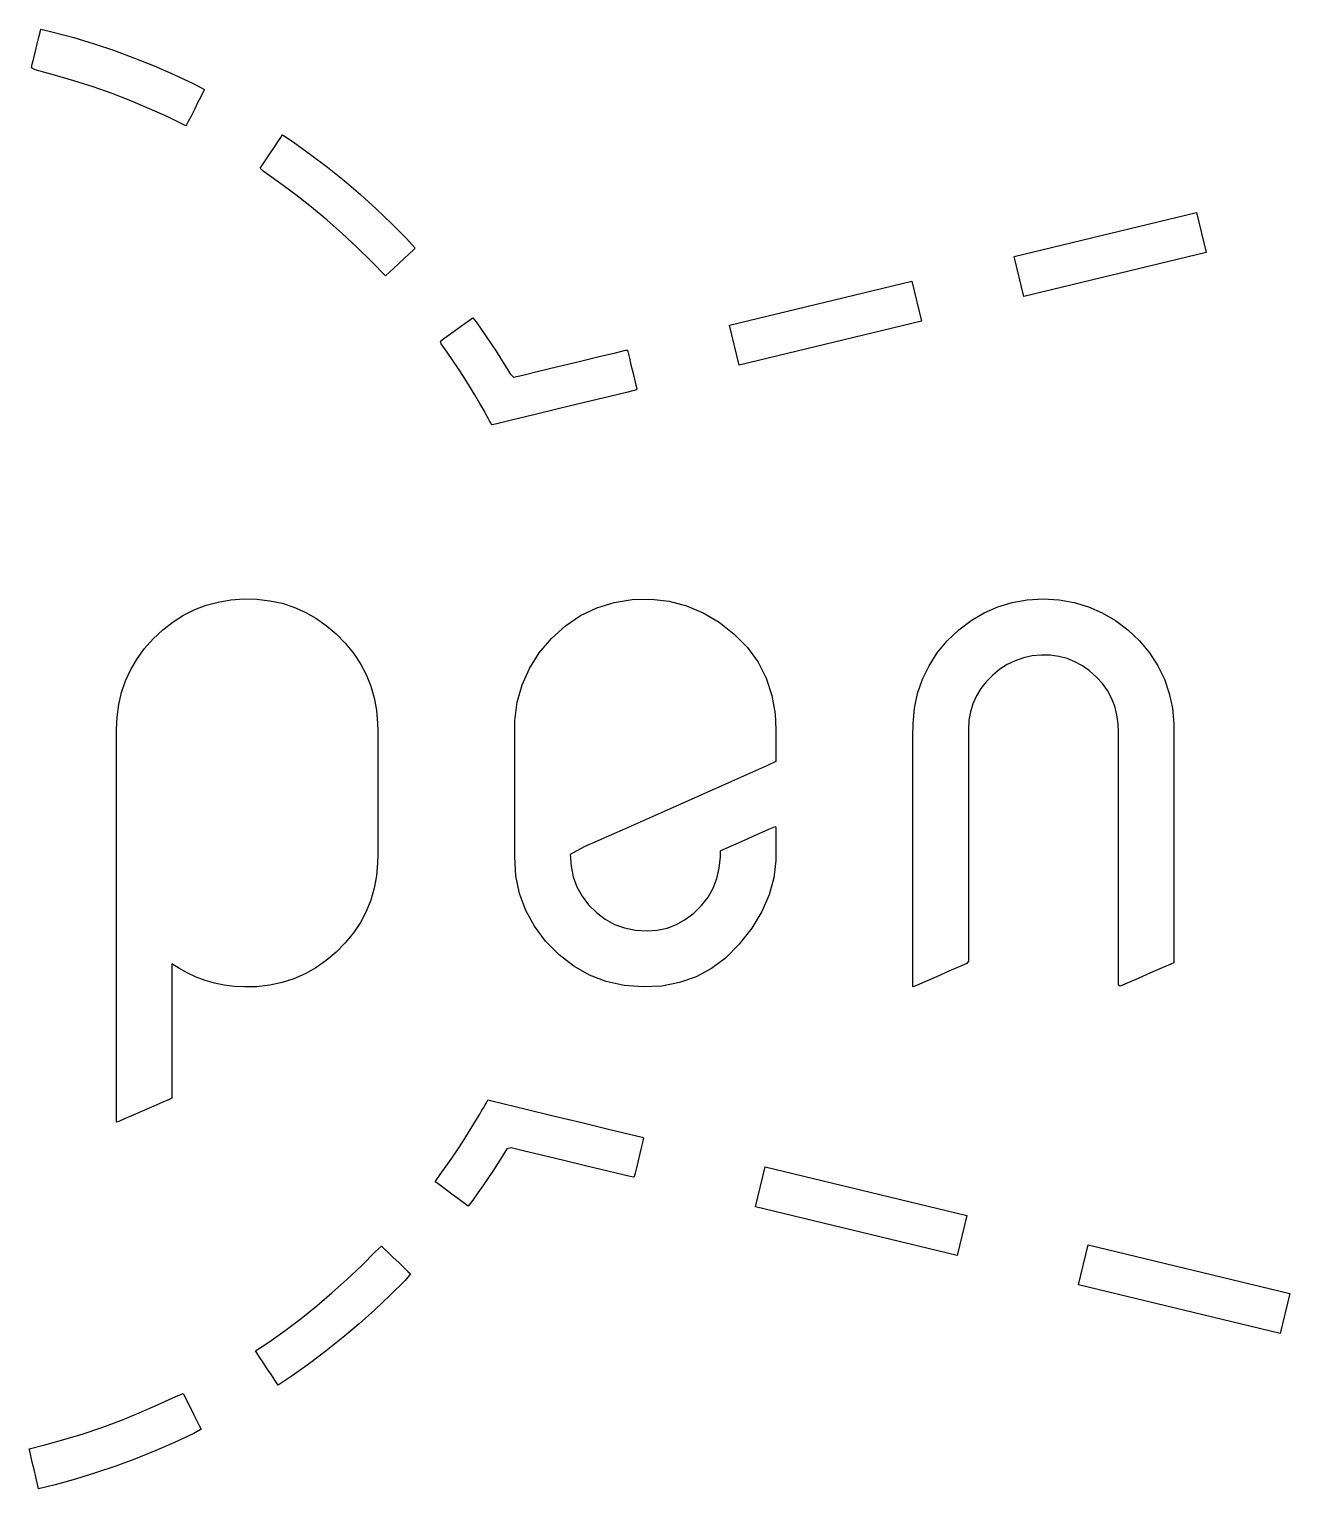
# Model space of a CAD drawing. Header units: metres. Extents: x 2022 to 2368, y 1788 to 2069.
# Drawn here: x 2297.93 to 2310.89, y 1837.1 to 1852.1 of the extents above; entities that cross this region are included whole.
import ezdxf

# ---------------------------------------------------------------- set-up
doc = ezdxf.new("R2010")
doc.units = ezdxf.units.M

msp = doc.modelspace()

# ---------------------------------------------------------------- linework, layer by layer
at = {"layer": 'COMPONENT0'}
for p, q in [((2298.012, 1851.953, 0.001), (2298.028, 1852.021, 0.001)), ((2298.028, 1852.021, 0.001), (2298.041, 1852.074, 0.001)), ((2298.041, 1852.074, 0.001), (2298.048, 1852.103, 0.001)), ((2298.048, 1852.103, 0.001), (2298.176, 1852.074, 0.001)), ((2298.176, 1852.074, 0.001), (2298.388, 1852.017, 0.001)), ((2298.388, 1852.017, 0.001), (2298.598, 1851.953, 0.001)), ((2297.977, 1851.806, 0.001), (2297.994, 1851.878, 0.001)), ((2297.994, 1851.878, 0.001), (2298.012, 1851.953, 0.001)), ((2298.598, 1851.953, 0.001), (2298.806, 1851.883, 0.001)), ((2298.806, 1851.883, 0.001), (2299.012, 1851.807, 0.001)), ((2297.953, 1851.706, 0.001), (2297.962, 1851.745, 0.001)), ((2297.962, 1851.745, 0.001), (2297.977, 1851.806, 0.001)), ((2299.012, 1851.807, 0.001), (2299.216, 1851.726, 0.001)), ((2299.216, 1851.726, 0.001), (2299.417, 1851.639, 0.001)), ((2297.99, 1851.685, 0.001), (2297.953, 1851.706, 0.001)), ((2298.191, 1851.632, 0.001), (2297.99, 1851.685, 0.001)), ((2298.39, 1851.574, 0.001), (2298.191, 1851.632, 0.001)), ((2298.587, 1851.511, 0.001), (2298.39, 1851.574, 0.001)), ((2299.417, 1851.639, 0.001), (2299.616, 1851.546, 0.001)), ((2298.783, 1851.441, 0.001), (2298.587, 1851.511, 0.001)), ((2298.976, 1851.367, 0.001), (2298.783, 1851.441, 0.001)), ((2299.616, 1851.546, 0.001), (2299.732, 1851.484, 0.001)), ((2299.694, 1851.409, 0.001), (2299.662, 1851.346, 0.001)), ((2299.719, 1851.458, 0.001), (2299.694, 1851.409, 0.001)), ((2299.732, 1851.484, 0.001), (2299.719, 1851.458, 0.001)), ((2299.167, 1851.286, 0.001), (2298.976, 1851.367, 0.001)), ((2299.356, 1851.201, 0.001), (2299.167, 1851.286, 0.001)), ((2299.628, 1851.278, 0.001), (2299.594, 1851.211, 0.001)), ((2299.662, 1851.346, 0.001), (2299.628, 1851.278, 0.001)), ((2299.542, 1851.109, 0.001), (2299.356, 1851.201, 0.001)), ((2299.547, 1851.12, 0.001), (2299.542, 1851.109, 0.001)), ((2299.566, 1851.156, 0.001), (2299.547, 1851.12, 0.001)), ((2299.594, 1851.211, 0.001), (2299.566, 1851.156, 0.001)), ((2300.486, 1850.946, 0.001), (2300.516, 1850.991, 0.001)), ((2300.516, 1850.991, 0.001), (2300.533, 1851.016, 0.001)), ((2300.533, 1851.016, 0.001), (2300.643, 1850.945, 0.001)), ((2300.363, 1850.762, 0.001), (2300.404, 1850.823, 0.001)), ((2300.404, 1850.823, 0.001), (2300.447, 1850.887, 0.001)), ((2300.447, 1850.887, 0.001), (2300.486, 1850.946, 0.001)), ((2300.643, 1850.945, 0.001), (2300.822, 1850.817, 0.001)), ((2300.822, 1850.817, 0.001), (2300.997, 1850.685, 0.001)), ((2300.306, 1850.676, 0.001), (2300.328, 1850.71, 0.001)), ((2300.334, 1850.644, 0.001), (2300.306, 1850.676, 0.001)), ((2300.328, 1850.71, 0.001), (2300.363, 1850.762, 0.001)), ((2300.997, 1850.685, 0.001), (2301.168, 1850.547, 0.001)), ((2300.504, 1850.525, 0.001), (2300.334, 1850.644, 0.001)), ((2300.67, 1850.402, 0.001), (2300.504, 1850.525, 0.001)), ((2301.168, 1850.547, 0.001), (2301.335, 1850.405, 0.001)), ((2300.834, 1850.273, 0.001), (2300.67, 1850.402, 0.001)), ((2301.335, 1850.405, 0.001), (2301.498, 1850.258, 0.001)), ((2300.993, 1850.141, 0.001), (2300.834, 1850.273, 0.001)), ((2301.498, 1850.258, 0.001), (2301.656, 1850.107, 0.001)), ((2308.059, 1849.767, 0.001), (2309.934, 1850.219, 0.001)), ((2309.934, 1850.219, 0.001), (2310.033, 1849.808, 0.001)), ((2301.149, 1850.004, 0.001), (2300.993, 1850.141, 0.001)), ((2301.656, 1850.107, 0.001), (2301.811, 1849.951, 0.001)), ((2301.3, 1849.862, 0.001), (2301.149, 1850.004, 0.001)), ((2301.811, 1849.951, 0.001), (2301.899, 1849.853, 0.001)), ((2301.448, 1849.717, 0.001), (2301.3, 1849.862, 0.001)), ((2301.837, 1849.796, 0.001), (2301.786, 1849.748, 0.001)), ((2301.877, 1849.833, 0.001), (2301.837, 1849.796, 0.001)), ((2301.899, 1849.853, 0.001), (2301.877, 1849.833, 0.001)), ((2308.158, 1849.356, 0.001), (2308.059, 1849.767, 0.001)), ((2310.033, 1849.808, 0.001), (2308.158, 1849.356, 0.001)), ((2301.592, 1849.567, 0.001), (2301.448, 1849.717, 0.001)), ((2301.675, 1849.645, 0.001), (2301.63, 1849.602, 0.001)), ((2301.73, 1849.695, 0.001), (2301.675, 1849.645, 0.001)), ((2301.786, 1849.748, 0.001), (2301.73, 1849.695, 0.001)), ((2301.6, 1849.574, 0.001), (2301.592, 1849.567, 0.001)), ((2301.63, 1849.602, 0.001), (2301.6, 1849.574, 0.001)), ((2305.132, 1849.061, 0.001), (2307.007, 1849.513, 0.001)), ((2307.007, 1849.513, 0.001), (2307.106, 1849.102, 0.001)), ((2302.301, 1849.001, 0.001), (2302.364, 1849.046, 0.001)), ((2302.364, 1849.046, 0.001), (2302.422, 1849.088, 0.001)), ((2302.422, 1849.088, 0.001), (2302.466, 1849.121, 0.001)), ((2302.466, 1849.121, 0.001), (2302.49, 1849.138, 0.001)), ((2302.49, 1849.138, 0.001), (2302.525, 1849.094, 0.001)), ((2302.525, 1849.094, 0.001), (2302.578, 1849.02, 0.001)), ((2302.578, 1849.02, 0.001), (2302.63, 1848.945, 0.001)), ((2305.231, 1848.65, 0.001), (2305.132, 1849.061, 0.001)), ((2307.106, 1849.102, 0.001), (2305.231, 1848.65, 0.001)), ((2302.158, 1848.896, 0.001), (2302.191, 1848.92, 0.001)), ((2302.165, 1848.869, 0.001), (2302.158, 1848.896, 0.001)), ((2302.226, 1848.784, 0.001), (2302.165, 1848.869, 0.001)), ((2302.191, 1848.92, 0.001), (2302.241, 1848.957, 0.001)), ((2302.241, 1848.957, 0.001), (2302.301, 1849.001, 0.001)), ((2302.63, 1848.945, 0.001), (2302.681, 1848.869, 0.001)), ((2302.681, 1848.869, 0.001), (2302.731, 1848.793, 0.001)), ((2302.286, 1848.698, 0.001), (2302.226, 1848.784, 0.001)), ((2302.731, 1848.793, 0.001), (2302.78, 1848.716, 0.001)), ((2302.78, 1848.716, 0.001), (2302.828, 1848.639, 0.001)), ((2303.584, 1848.688, 0.001), (2303.79, 1848.738, 0.001)), ((2303.79, 1848.738, 0.001), (2303.957, 1848.778, 0.001)), ((2303.957, 1848.778, 0.001), (2304.06, 1848.803, 0.001)), ((2304.06, 1848.803, 0.001), (2304.081, 1848.805, 0.001)), ((2304.081, 1848.805, 0.001), (2304.088, 1848.776, 0.001)), ((2304.088, 1848.776, 0.001), (2304.101, 1848.723, 0.001)), ((2304.101, 1848.723, 0.001), (2304.117, 1848.654, 0.001)), ((2302.344, 1848.611, 0.001), (2302.286, 1848.698, 0.001)), ((2302.401, 1848.523, 0.001), (2302.344, 1848.611, 0.001)), ((2302.828, 1848.639, 0.001), (2302.875, 1848.562, 0.001)), ((2302.875, 1848.562, 0.001), (2302.911, 1848.526, 0.001)), ((2303.004, 1848.548, 0.001), (2303.165, 1848.587, 0.001)), ((2303.165, 1848.587, 0.001), (2303.367, 1848.636, 0.001)), ((2303.367, 1848.636, 0.001), (2303.584, 1848.688, 0.001)), ((2304.117, 1848.654, 0.001), (2304.136, 1848.578, 0.001)), ((2304.136, 1848.578, 0.001), (2304.153, 1848.506, 0.001)), ((2302.457, 1848.434, 0.001), (2302.401, 1848.523, 0.001)), ((2302.512, 1848.345, 0.001), (2302.457, 1848.434, 0.001)), ((2302.911, 1848.526, 0.001), (2303.004, 1848.548, 0.001)), ((2304.153, 1848.506, 0.001), (2304.168, 1848.445, 0.001)), ((2304.168, 1848.445, 0.001), (2304.177, 1848.406, 0.001)), ((2302.565, 1848.255, 0.001), (2302.512, 1848.345, 0.001)), ((2303.655, 1848.269, 0.001), (2303.382, 1848.204, 0.001)), ((2303.9, 1848.329, 0.001), (2303.655, 1848.269, 0.001)), ((2304.084, 1848.373, 0.001), (2303.9, 1848.329, 0.001)), ((2304.175, 1848.395, 0.001), (2304.084, 1848.373, 0.001)), ((2304.177, 1848.406, 0.001), (2304.175, 1848.395, 0.001)), ((2302.61, 1848.176, 0.001), (2302.565, 1848.255, 0.001)), ((2302.614, 1848.168, 0.001), (2302.61, 1848.176, 0.001)), ((2302.623, 1848.152, 0.001), (2302.614, 1848.168, 0.001)), ((2302.636, 1848.13, 0.001), (2302.623, 1848.152, 0.001)), ((2302.65, 1848.104, 0.001), (2302.636, 1848.13, 0.001)), ((2303.117, 1848.14, 0.001), (2302.89, 1848.085, 0.001)), ((2303.382, 1848.204, 0.001), (2303.117, 1848.14, 0.001)), ((2302.664, 1848.079, 0.001), (2302.65, 1848.104, 0.001)), ((2302.677, 1848.058, 0.001), (2302.664, 1848.079, 0.001)), ((2302.685, 1848.042, 0.001), (2302.677, 1848.058, 0.001)), ((2302.689, 1848.036, 0.001), (2302.685, 1848.042, 0.001)), ((2302.737, 1848.048, 0.001), (2302.689, 1848.036, 0.001)), ((2302.89, 1848.085, 0.001), (2302.737, 1848.048, 0.001)), ((2302.617, 1841.047, 0.001), (2302.631, 1841.07, 0.001)), ((2302.631, 1841.07, 0.001), (2302.641, 1841.088, 0.001)), ((2302.641, 1841.088, 0.001), (2302.647, 1841.098, 0.001)), ((2302.647, 1841.098, 0.001), (2302.674, 1841.092, 0.001)), ((2302.674, 1841.092, 0.001), (2302.814, 1841.058, 0.001)), ((2302.814, 1841.058, 0.001), (2303.04, 1841.004, 0.001)), ((2302.502, 1840.851, 0.001), (2302.555, 1840.94, 0.001)), ((2302.555, 1840.94, 0.001), (2302.57, 1840.965, 0.001)), ((2302.57, 1840.965, 0.001), (2302.577, 1840.978, 0.001)), ((2302.577, 1840.978, 0.001), (2302.589, 1840.998, 0.001)), ((2302.589, 1840.998, 0.001), (2302.603, 1841.022, 0.001)), ((2302.603, 1841.022, 0.001), (2302.617, 1841.047, 0.001)), ((2303.04, 1841.004, 0.001), (2303.319, 1840.936, 0.001)), ((2303.319, 1840.936, 0.001), (2303.613, 1840.866, 0.001)), ((2302.392, 1840.674, 0.001), (2302.448, 1840.762, 0.001)), ((2302.448, 1840.762, 0.001), (2302.502, 1840.851, 0.001)), ((2303.613, 1840.866, 0.001), (2303.887, 1840.799, 0.001)), ((2303.887, 1840.799, 0.001), (2304.104, 1840.747, 0.001)), ((2302.335, 1840.587, 0.001), (2302.392, 1840.674, 0.001)), ((2302.884, 1840.606, 0.001), (2302.841, 1840.594, 0.001)), ((2303.008, 1840.576, 0.001), (2302.884, 1840.606, 0.001)), ((2304.104, 1840.747, 0.001), (2304.231, 1840.716, 0.001)), ((2304.226, 1840.619, 0.001), (2304.209, 1840.549, 0.001)), ((2304.239, 1840.675, 0.001), (2304.226, 1840.619, 0.001)), ((2304.231, 1840.716, 0.001), (2304.247, 1840.708, 0.001)), ((2304.247, 1840.708, 0.001), (2304.239, 1840.675, 0.001)), ((2302.218, 1840.416, 0.001), (2302.277, 1840.501, 0.001)), ((2302.277, 1840.501, 0.001), (2302.335, 1840.587, 0.001)), ((2302.794, 1840.517, 0.001), (2302.745, 1840.441, 0.001)), ((2302.841, 1840.594, 0.001), (2302.794, 1840.517, 0.001)), ((2303.198, 1840.53, 0.001), (2303.008, 1840.576, 0.001)), ((2303.426, 1840.475, 0.001), (2303.198, 1840.53, 0.001)), ((2303.664, 1840.418, 0.001), (2303.426, 1840.475, 0.001)), ((2304.19, 1840.473, 0.001), (2304.173, 1840.402, 0.001)), ((2304.209, 1840.549, 0.001), (2304.19, 1840.473, 0.001)), ((2302.104, 1840.258, 0.001), (2302.157, 1840.332, 0.001)), ((2302.157, 1840.332, 0.001), (2302.218, 1840.416, 0.001)), ((2302.696, 1840.365, 0.001), (2302.646, 1840.29, 0.001)), ((2302.745, 1840.441, 0.001), (2302.696, 1840.365, 0.001)), ((2303.881, 1840.365, 0.001), (2303.664, 1840.418, 0.001)), ((2304.05, 1840.325, 0.001), (2303.881, 1840.365, 0.001)), ((2304.141, 1840.303, 0.001), (2304.05, 1840.325, 0.001)), ((2304.15, 1840.308, 0.001), (2304.141, 1840.303, 0.001)), ((2304.159, 1840.344, 0.001), (2304.15, 1840.308, 0.001)), ((2304.173, 1840.402, 0.001), (2304.159, 1840.344, 0.001)), ((2305.398, 1839.999, 0.001), (2305.498, 1840.411, 0.001)), ((2305.498, 1840.411, 0.001), (2307.57, 1839.911, 0.001)), ((2302.121, 1840.245, 0.001), (2302.104, 1840.258, 0.001)), ((2302.161, 1840.216, 0.001), (2302.121, 1840.245, 0.001)), ((2302.216, 1840.175, 0.001), (2302.161, 1840.216, 0.001)), ((2302.277, 1840.129, 0.001), (2302.216, 1840.175, 0.001)), ((2302.594, 1840.216, 0.001), (2302.542, 1840.142, 0.001)), ((2302.646, 1840.29, 0.001), (2302.594, 1840.216, 0.001)), ((2302.338, 1840.084, 0.001), (2302.277, 1840.129, 0.001)), ((2302.391, 1840.044, 0.001), (2302.338, 1840.084, 0.001)), ((2302.429, 1840.016, 0.001), (2302.391, 1840.044, 0.001)), ((2302.443, 1840.005, 0.001), (2302.429, 1840.016, 0.001)), ((2302.49, 1840.069, 0.001), (2302.443, 1840.005, 0.001)), ((2302.542, 1840.142, 0.001), (2302.49, 1840.069, 0.001)), ((2307.471, 1839.5, 0.001), (2305.398, 1839.999, 0.001)), ((2307.57, 1839.911, 0.001), (2307.471, 1839.5, 0.001)), ((2301.491, 1839.539, 0.001), (2301.552, 1839.594, 0.001)), ((2301.552, 1839.594, 0.001), (2301.578, 1839.57, 0.001)), ((2301.578, 1839.57, 0.001), (2301.621, 1839.529, 0.001)), ((2308.72, 1839.198, 0.001), (2308.82, 1839.61, 0.001)), ((2308.82, 1839.61, 0.001), (2310.892, 1839.11, 0.001)), ((2301.346, 1839.394, 0.001), (2301.491, 1839.539, 0.001)), ((2301.621, 1839.529, 0.001), (2301.673, 1839.479, 0.001)), ((2301.673, 1839.479, 0.001), (2301.729, 1839.426, 0.001)), ((2301.729, 1839.426, 0.001), (2301.782, 1839.377, 0.001)), ((2301.196, 1839.252, 0.001), (2301.346, 1839.394, 0.001)), ((2301.782, 1839.377, 0.001), (2301.824, 1839.336, 0.001)), ((2301.85, 1839.312, 0.001), (2301.795, 1839.244, 0.001)), ((2301.824, 1839.336, 0.001), (2301.85, 1839.312, 0.001)), ((2300.886, 1838.982, 0.001), (2301.043, 1839.115, 0.001)), ((2301.043, 1839.115, 0.001), (2301.196, 1839.252, 0.001)), ((2301.795, 1839.244, 0.001), (2301.641, 1839.09, 0.001)), ((2310.793, 1838.699, 0.001), (2308.72, 1839.198, 0.001)), ((2310.892, 1839.11, 0.001), (2310.793, 1838.699, 0.001)), ((2300.725, 1838.853, 0.001), (2300.886, 1838.982, 0.001)), ((2301.641, 1839.09, 0.001), (2301.483, 1838.941, 0.001)), ((2300.561, 1838.729, 0.001), (2300.725, 1838.853, 0.001)), ((2301.483, 1838.941, 0.001), (2301.321, 1838.796, 0.001)), ((2300.394, 1838.61, 0.001), (2300.561, 1838.729, 0.001)), ((2301.321, 1838.796, 0.001), (2301.155, 1838.655, 0.001)), ((2300.258, 1838.518, 0.001), (2300.394, 1838.61, 0.001)), ((2300.271, 1838.498, 0.001), (2300.258, 1838.518, 0.001)), ((2300.985, 1838.519, 0.001), (2300.812, 1838.388, 0.001)), ((2301.155, 1838.655, 0.001), (2300.985, 1838.519, 0.001)), ((2300.299, 1838.456, 0.001), (2300.271, 1838.498, 0.001)), ((2300.336, 1838.399, 0.001), (2300.299, 1838.456, 0.001)), ((2300.378, 1838.335, 0.001), (2300.336, 1838.399, 0.001)), ((2300.812, 1838.388, 0.001), (2300.635, 1838.262, 0.001)), ((2300.42, 1838.272, 0.001), (2300.378, 1838.335, 0.001)), ((2300.456, 1838.217, 0.001), (2300.42, 1838.272, 0.001)), ((2300.481, 1838.179, 0.001), (2300.456, 1838.217, 0.001)), ((2300.635, 1838.262, 0.001), (2300.491, 1838.165, 0.001)), ((2299.437, 1838.051, 0.001), (2299.513, 1838.081, 0.001)), ((2299.513, 1838.081, 0.001), (2299.529, 1838.049, 0.001)), ((2300.491, 1838.165, 0.001), (2300.481, 1838.179, 0.001)), ((2299.062, 1837.881, 0.001), (2299.25, 1837.963, 0.001)), ((2299.25, 1837.963, 0.001), (2299.437, 1838.051, 0.001)), ((2299.529, 1838.049, 0.001), (2299.555, 1837.997, 0.001)), ((2299.555, 1837.997, 0.001), (2299.588, 1837.932, 0.001)), ((2299.588, 1837.932, 0.001), (2299.622, 1837.863, 0.001)), ((2298.678, 1837.733, 0.001), (2298.871, 1837.805, 0.001)), ((2298.871, 1837.805, 0.001), (2299.062, 1837.881, 0.001)), ((2299.622, 1837.863, 0.001), (2299.655, 1837.799, 0.001)), ((2299.655, 1837.799, 0.001), (2299.681, 1837.746, 0.001)), ((2298.089, 1837.553, 0.001), (2298.287, 1837.608, 0.001)), ((2298.287, 1837.608, 0.001), (2298.484, 1837.668, 0.001)), ((2298.484, 1837.668, 0.001), (2298.678, 1837.733, 0.001)), ((2299.622, 1837.67, 0.001), (2299.425, 1837.578, 0.001)), ((2299.697, 1837.714, 0.001), (2299.622, 1837.67, 0.001)), ((2299.681, 1837.746, 0.001), (2299.697, 1837.714, 0.001)), ((2297.93, 1837.513, 0.001), (2298.089, 1837.553, 0.001)), ((2297.935, 1837.489, 0.001), (2297.93, 1837.513, 0.001)), ((2297.947, 1837.44, 0.001), (2297.935, 1837.489, 0.001)), ((2299.225, 1837.491, 0.001), (2299.023, 1837.41, 0.001)), ((2299.425, 1837.578, 0.001), (2299.225, 1837.491, 0.001)), ((2297.962, 1837.374, 0.001), (2297.947, 1837.44, 0.001)), ((2297.98, 1837.3, 0.001), (2297.962, 1837.374, 0.001)), ((2298.819, 1837.334, 0.001), (2298.613, 1837.265, 0.001)), ((2299.023, 1837.41, 0.001), (2298.819, 1837.334, 0.001)), ((2297.997, 1837.226, 0.001), (2297.98, 1837.3, 0.001)), ((2298.012, 1837.163, 0.001), (2297.997, 1837.226, 0.001)), ((2298.023, 1837.118, 0.001), (2298.012, 1837.163, 0.001)), ((2298.405, 1837.201, 0.001), (2298.196, 1837.143, 0.001)), ((2298.613, 1837.265, 0.001), (2298.405, 1837.201, 0.001)), ((2298.027, 1837.101, 0.001), (2298.023, 1837.118, 0.001)), ((2298.196, 1837.143, 0.001), (2298.027, 1837.101, 0.001))]:
    msp.add_line(p, q, dxfattribs=at)
at = {"layer": 'COMPONENT1'}
for p, q in [((2299.632, 1846.138, 0.001), (2299.751, 1846.183, 0.001)), ((2299.751, 1846.183, 0.001), (2299.874, 1846.216, 0.001)), ((2299.874, 1846.216, 0.001), (2300.003, 1846.237, 0.001)), ((2300.003, 1846.237, 0.001), (2300.136, 1846.247, 0.001)), ((2300.136, 1846.247, 0.001), (2300.272, 1846.244, 0.001)), ((2300.272, 1846.244, 0.001), (2300.403, 1846.229, 0.001)), ((2300.403, 1846.229, 0.001), (2300.53, 1846.203, 0.001)), ((2300.53, 1846.203, 0.001), (2300.651, 1846.164, 0.001)), ((2300.651, 1846.164, 0.001), (2300.767, 1846.113, 0.001)), ((2303.599, 1846.076, 0.001), (2303.766, 1846.157, 0.001)), ((2303.766, 1846.157, 0.001), (2303.943, 1846.212, 0.001)), ((2303.943, 1846.212, 0.001), (2304.13, 1846.241, 0.001)), ((2304.13, 1846.241, 0.001), (2304.325, 1846.246, 0.001)), ((2304.325, 1846.246, 0.001), (2304.511, 1846.225, 0.001)), ((2304.511, 1846.225, 0.001), (2304.689, 1846.178, 0.001)), ((2304.689, 1846.178, 0.001), (2304.86, 1846.106, 0.001)), ((2307.748, 1846.106, 0.001), (2307.889, 1846.168, 0.001)), ((2307.889, 1846.168, 0.001), (2308.037, 1846.212, 0.001)), ((2308.037, 1846.212, 0.001), (2308.192, 1846.238, 0.001)), ((2308.192, 1846.238, 0.001), (2308.355, 1846.247, 0.001)), ((2308.355, 1846.247, 0.001), (2308.519, 1846.238, 0.001)), ((2308.519, 1846.238, 0.001), (2308.674, 1846.212, 0.001)), ((2308.674, 1846.212, 0.001), (2308.823, 1846.168, 0.001)), ((2308.823, 1846.168, 0.001), (2308.964, 1846.106, 0.001)), ((2299.305, 1845.931, 0.001), (2299.409, 1846.012, 0.001)), ((2299.409, 1846.012, 0.001), (2299.518, 1846.081, 0.001)), ((2299.518, 1846.081, 0.001), (2299.632, 1846.138, 0.001)), ((2300.767, 1846.113, 0.001), (2300.878, 1846.051, 0.001)), ((2300.878, 1846.051, 0.001), (2300.984, 1845.976, 0.001)), ((2303.444, 1845.971, 0.001), (2303.599, 1846.076, 0.001)), ((2304.86, 1846.106, 0.001), (2305.023, 1846.009, 0.001)), ((2305.023, 1846.009, 0.001), (2305.178, 1845.886, 0.001)), ((2307.488, 1845.93, 0.001), (2307.614, 1846.027, 0.001)), ((2307.614, 1846.027, 0.001), (2307.748, 1846.106, 0.001)), ((2308.964, 1846.106, 0.001), (2309.099, 1846.027, 0.001)), ((2309.099, 1846.027, 0.001), (2309.226, 1845.93, 0.001)), ((2299.206, 1845.838, 0.001), (2299.305, 1845.931, 0.001)), ((2300.984, 1845.976, 0.001), (2301.085, 1845.89, 0.001)), ((2301.085, 1845.89, 0.001), (2301.18, 1845.793, 0.001)), ((2303.299, 1845.84, 0.001), (2303.444, 1845.971, 0.001)), ((2305.178, 1845.886, 0.001), (2305.314, 1845.748, 0.001)), ((2307.37, 1845.816, 0.001), (2307.488, 1845.93, 0.001)), ((2309.226, 1845.93, 0.001), (2309.345, 1845.816, 0.001)), ((2299.039, 1845.632, 0.001), (2299.116, 1845.737, 0.001)), ((2299.116, 1845.737, 0.001), (2299.206, 1845.838, 0.001)), ((2301.18, 1845.793, 0.001), (2301.263, 1845.69, 0.001)), ((2303.173, 1845.692, 0.001), (2303.299, 1845.84, 0.001)), ((2305.314, 1845.748, 0.001), (2305.424, 1845.597, 0.001)), ((2307.267, 1845.692, 0.001), (2307.37, 1845.816, 0.001)), ((2309.345, 1845.816, 0.001), (2309.449, 1845.692, 0.001)), ((2298.974, 1845.522, 0.001), (2299.039, 1845.632, 0.001)), ((2301.263, 1845.69, 0.001), (2301.335, 1845.582, 0.001)), ((2301.335, 1845.582, 0.001), (2301.394, 1845.47, 0.001)), ((2303.073, 1845.534, 0.001), (2303.173, 1845.692, 0.001)), ((2305.424, 1845.597, 0.001), (2305.508, 1845.433, 0.001)), ((2307.115, 1845.422, 0.001), (2307.182, 1845.561, 0.001)), ((2307.182, 1845.561, 0.001), (2307.267, 1845.692, 0.001)), ((2307.987, 1845.574, 0.001), (2307.911, 1845.524, 0.001)), ((2308.068, 1845.613, 0.001), (2307.987, 1845.574, 0.001)), ((2308.153, 1845.642, 0.001), (2308.068, 1845.613, 0.001)), ((2308.242, 1845.661, 0.001), (2308.153, 1845.642, 0.001)), ((2308.334, 1845.67, 0.001), (2308.242, 1845.661, 0.001)), ((2308.427, 1845.668, 0.001), (2308.334, 1845.67, 0.001)), ((2308.516, 1845.656, 0.001), (2308.427, 1845.668, 0.001)), ((2308.601, 1845.634, 0.001), (2308.516, 1845.656, 0.001)), ((2308.682, 1845.602, 0.001), (2308.601, 1845.634, 0.001)), ((2308.76, 1845.56, 0.001), (2308.682, 1845.602, 0.001)), ((2308.834, 1845.508, 0.001), (2308.76, 1845.56, 0.001)), ((2309.449, 1845.692, 0.001), (2309.534, 1845.561, 0.001)), ((2309.534, 1845.561, 0.001), (2309.603, 1845.422, 0.001)), ((2298.879, 1845.286, 0.001), (2298.92, 1845.406, 0.001)), ((2298.92, 1845.406, 0.001), (2298.974, 1845.522, 0.001)), ((2301.394, 1845.47, 0.001), (2301.441, 1845.352, 0.001)), ((2302.998, 1845.365, 0.001), (2303.073, 1845.534, 0.001)), ((2305.508, 1845.433, 0.001), (2305.566, 1845.256, 0.001)), ((2307.065, 1845.277, 0.001), (2307.115, 1845.422, 0.001)), ((2307.838, 1845.465, 0.001), (2307.771, 1845.397, 0.001)), ((2307.911, 1845.524, 0.001), (2307.838, 1845.465, 0.001)), ((2308.904, 1845.445, 0.001), (2308.834, 1845.508, 0.001)), ((2308.965, 1845.378, 0.001), (2308.904, 1845.445, 0.001)), ((2309.603, 1845.422, 0.001), (2309.653, 1845.277, 0.001)), ((2298.85, 1845.161, 0.001), (2298.879, 1845.286, 0.001)), ((2301.441, 1845.352, 0.001), (2301.477, 1845.23, 0.001)), ((2302.949, 1845.186, 0.001), (2302.998, 1845.365, 0.001)), ((2305.566, 1845.256, 0.001), (2305.599, 1845.066, 0.001)), ((2307.033, 1845.124, 0.001), (2307.065, 1845.277, 0.001)), ((2307.715, 1845.326, 0.001), (2307.669, 1845.251, 0.001)), ((2307.771, 1845.397, 0.001), (2307.715, 1845.326, 0.001)), ((2309.017, 1845.305, 0.001), (2308.965, 1845.378, 0.001)), ((2309.059, 1845.227, 0.001), (2309.017, 1845.305, 0.001)), ((2309.653, 1845.277, 0.001), (2309.686, 1845.124, 0.001)), ((2298.833, 1845.031, 0.001), (2298.85, 1845.161, 0.001)), ((2301.477, 1845.23, 0.001), (2301.5, 1845.103, 0.001)), ((2302.925, 1844.996, 0.001), (2302.949, 1845.186, 0.001)), ((2307.018, 1844.963, 0.001), (2307.033, 1845.124, 0.001)), ((2307.633, 1845.171, 0.001), (2307.607, 1845.088, 0.001)), ((2307.669, 1845.251, 0.001), (2307.633, 1845.171, 0.001)), ((2309.092, 1845.144, 0.001), (2309.059, 1845.227, 0.001)), ((2309.115, 1845.056, 0.001), (2309.092, 1845.144, 0.001)), ((2309.686, 1845.124, 0.001), (2309.7, 1844.963, 0.001)), ((2298.828, 1844.907, 0.001), (2298.833, 1845.031, 0.001)), ((2301.5, 1845.103, 0.001), (2301.512, 1844.97, 0.001)), ((2301.512, 1844.97, 0.001), (2301.513, 1844.891, 0.001)), ((2302.922, 1844.872, 0.001), (2302.925, 1844.996, 0.001)), ((2305.599, 1845.066, 0.001), (2305.607, 1844.907, 0.001)), ((2307.017, 1844.834, 0.001), (2307.018, 1844.963, 0.001)), ((2307.592, 1845, 0.001), (2307.587, 1844.908, 0.001)), ((2307.607, 1845.088, 0.001), (2307.592, 1845, 0.001)), ((2309.128, 1844.963, 0.001), (2309.115, 1845.056, 0.001)), ((2309.132, 1844.878, 0.001), (2309.128, 1844.963, 0.001)), ((2309.7, 1844.963, 0.001), (2309.701, 1844.841, 0.001)), ((2298.828, 1844.708, 0.001), (2298.828, 1844.907, 0.001)), ((2301.513, 1844.891, 0.001), (2301.513, 1844.783, 0.001)), ((2302.922, 1844.658, 0.001), (2302.922, 1844.872, 0.001)), ((2305.607, 1844.907, 0.001), (2305.607, 1844.867, 0.001)), ((2305.607, 1844.867, 0.001), (2305.607, 1844.79, 0.001)), ((2307.017, 1844.494, 0.001), (2307.017, 1844.834, 0.001)), ((2307.587, 1844.908, 0.001), (2307.587, 1844.904, 0.001)), ((2307.587, 1844.904, 0.001), (2307.587, 1844.899, 0.001)), ((2307.587, 1844.899, 0.001), (2307.587, 1844.88, 0.001)), ((2307.587, 1844.88, 0.001), (2307.587, 1844.649, 0.001)), ((2309.132, 1844.623, 0.001), (2309.132, 1844.878, 0.001)), ((2309.701, 1844.841, 0.001), (2309.701, 1844.533, 0.001)), ((2298.828, 1844.238, 0.001), (2298.828, 1844.708, 0.001)), ((2301.513, 1844.783, 0.001), (2301.513, 1844.601, 0.001)), ((2302.922, 1844.331, 0.001), (2302.922, 1844.658, 0.001)), ((2305.607, 1844.79, 0.001), (2305.607, 1844.701, 0.001)), ((2305.607, 1844.701, 0.001), (2305.607, 1844.622, 0.001)), ((2301.513, 1844.601, 0.001), (2301.513, 1844.374, 0.001)), ((2305.523, 1844.536, 0.001), (2305.15, 1844.37, 0.001)), ((2305.607, 1844.576, 0.001), (2305.523, 1844.536, 0.001)), ((2305.607, 1844.622, 0.001), (2305.607, 1844.576, 0.001)), ((2307.587, 1844.649, 0.001), (2307.587, 1844.225, 0.001)), ((2309.132, 1844.154, 0.001), (2309.132, 1844.623, 0.001)), ((2309.701, 1844.533, 0.001), (2309.701, 1844.064, 0.001)), ((2301.513, 1844.374, 0.001), (2301.513, 1844.132, 0.001)), ((2305.15, 1844.37, 0.001), (2304.613, 1844.131, 0.001)), ((2307.017, 1843.976, 0.001), (2307.017, 1844.494, 0.001)), ((2298.828, 1843.59, 0.001), (2298.828, 1844.238, 0.001)), ((2302.922, 1843.985, 0.001), (2302.922, 1844.331, 0.001)), ((2307.587, 1844.225, 0.001), (2307.587, 1843.703, 0.001)), ((2301.513, 1844.132, 0.001), (2301.513, 1843.905, 0.001)), ((2304.613, 1844.131, 0.001), (2304.059, 1843.885, 0.001)), ((2309.132, 1843.578, 0.001), (2309.132, 1844.154, 0.001)), ((2309.701, 1844.064, 0.001), (2309.701, 1843.529, 0.001)), ((2302.922, 1843.71, 0.001), (2302.922, 1843.985, 0.001)), ((2305.536, 1843.88, 0.001), (2305.604, 1843.91, 0.001)), ((2305.604, 1843.91, 0.001), (2305.607, 1843.895, 0.001)), ((2307.017, 1843.386, 0.001), (2307.017, 1843.976, 0.001)), ((2301.513, 1843.905, 0.001), (2301.513, 1843.723, 0.001)), ((2304.059, 1843.885, 0.001), (2303.637, 1843.698, 0.001)), ((2305.254, 1843.755, 0.001), (2305.406, 1843.823, 0.001)), ((2305.406, 1843.823, 0.001), (2305.536, 1843.88, 0.001)), ((2305.607, 1843.895, 0.001), (2305.607, 1843.835, 0.001)), ((2305.607, 1843.835, 0.001), (2305.607, 1843.754, 0.001)), ((2301.513, 1843.615, 0.001), (2301.512, 1843.536, 0.001)), ((2301.513, 1843.723, 0.001), (2301.513, 1843.615, 0.001)), ((2302.922, 1843.597, 0.001), (2302.922, 1843.71, 0.001)), ((2303.637, 1843.698, 0.001), (2303.492, 1843.62, 0.001)), ((2303.492, 1843.62, 0.001), (2303.501, 1843.502, 0.001)), ((2305.037, 1843.657, 0.001), (2305.043, 1843.662, 0.001)), ((2305.037, 1843.648, 0.001), (2305.037, 1843.657, 0.001)), ((2305.037, 1843.635, 0.001), (2305.037, 1843.648, 0.001)), ((2305.037, 1843.622, 0.001), (2305.037, 1843.635, 0.001)), ((2305.037, 1843.612, 0.001), (2305.037, 1843.622, 0.001)), ((2305.037, 1843.596, 0.001), (2305.037, 1843.612, 0.001)), ((2305.043, 1843.662, 0.001), (2305.12, 1843.696, 0.001)), ((2305.12, 1843.696, 0.001), (2305.254, 1843.755, 0.001)), ((2305.607, 1843.614, 0.001), (2305.606, 1843.558, 0.001)), ((2305.607, 1843.754, 0.001), (2305.607, 1843.673, 0.001)), ((2305.607, 1843.673, 0.001), (2305.607, 1843.614, 0.001)), ((2307.587, 1843.703, 0.001), (2307.587, 1843.182, 0.001)), ((2298.828, 1842.854, 0.001), (2298.828, 1843.59, 0.001)), ((2301.512, 1843.536, 0.001), (2301.5, 1843.403, 0.001)), ((2302.935, 1843.403, 0.001), (2302.922, 1843.597, 0.001)), ((2303.501, 1843.502, 0.001), (2303.524, 1843.392, 0.001)), ((2305.001, 1843.373, 0.001), (2305.026, 1843.481, 0.001)), ((2305.026, 1843.481, 0.001), (2305.037, 1843.596, 0.001)), ((2305.606, 1843.558, 0.001), (2305.586, 1843.38, 0.001)), ((2309.132, 1843.003, 0.001), (2309.132, 1843.578, 0.001)), ((2309.701, 1843.529, 0.001), (2309.701, 1843.027, 0.001)), ((2301.5, 1843.403, 0.001), (2301.477, 1843.276, 0.001)), ((2302.973, 1843.219, 0.001), (2302.935, 1843.403, 0.001)), ((2303.524, 1843.392, 0.001), (2303.562, 1843.289, 0.001)), ((2304.962, 1843.274, 0.001), (2305.001, 1843.373, 0.001)), ((2305.586, 1843.38, 0.001), (2305.538, 1843.206, 0.001)), ((2307.017, 1842.831, 0.001), (2307.017, 1843.386, 0.001)), ((2301.477, 1843.276, 0.001), (2301.441, 1843.153, 0.001)), ((2303.037, 1843.045, 0.001), (2302.973, 1843.219, 0.001)), ((2303.562, 1843.289, 0.001), (2303.615, 1843.193, 0.001)), ((2303.615, 1843.193, 0.001), (2303.682, 1843.104, 0.001)), ((2304.843, 1843.096, 0.001), (2304.91, 1843.181, 0.001)), ((2304.91, 1843.181, 0.001), (2304.962, 1843.274, 0.001)), ((2305.538, 1843.206, 0.001), (2305.463, 1843.034, 0.001)), ((2307.587, 1843.182, 0.001), (2307.587, 1842.757, 0.001)), ((2301.394, 1843.036, 0.001), (2301.335, 1842.923, 0.001)), ((2301.441, 1843.153, 0.001), (2301.394, 1843.036, 0.001)), ((2303.125, 1842.883, 0.001), (2303.037, 1843.045, 0.001)), ((2303.682, 1843.104, 0.001), (2303.763, 1843.023, 0.001)), ((2303.763, 1843.023, 0.001), (2303.851, 1842.956, 0.001)), ((2304.676, 1842.952, 0.001), (2304.763, 1843.018, 0.001)), ((2304.763, 1843.018, 0.001), (2304.843, 1843.096, 0.001)), ((2305.463, 1843.034, 0.001), (2305.36, 1842.865, 0.001)), ((2309.701, 1843.027, 0.001), (2309.701, 1842.655, 0.001)), ((2301.335, 1842.923, 0.001), (2301.263, 1842.816, 0.001)), ((2303.24, 1842.731, 0.001), (2303.125, 1842.883, 0.001)), ((2303.851, 1842.956, 0.001), (2303.948, 1842.903, 0.001)), ((2303.948, 1842.903, 0.001), (2304.052, 1842.866, 0.001)), ((2304.052, 1842.866, 0.001), (2304.163, 1842.844, 0.001)), ((2304.388, 1842.844, 0.001), (2304.489, 1842.865, 0.001)), ((2304.489, 1842.865, 0.001), (2304.585, 1842.902, 0.001)), ((2304.585, 1842.902, 0.001), (2304.676, 1842.952, 0.001)), ((2305.36, 1842.865, 0.001), (2305.23, 1842.698, 0.001)), ((2309.132, 1842.534, 0.001), (2309.132, 1843.003, 0.001)), ((2298.828, 1842.122, 0.001), (2298.828, 1842.854, 0.001)), ((2301.18, 1842.713, 0.001), (2301.085, 1842.616, 0.001)), ((2301.263, 1842.816, 0.001), (2301.18, 1842.713, 0.001)), ((2303.378, 1842.591, 0.001), (2303.24, 1842.731, 0.001)), ((2304.163, 1842.844, 0.001), (2304.283, 1842.836, 0.001)), ((2304.283, 1842.836, 0.001), (2304.388, 1842.844, 0.001)), ((2307.017, 1842.42, 0.001), (2307.017, 1842.831, 0.001)), ((2307.587, 1842.757, 0.001), (2307.587, 1842.526, 0.001)), ((2301.085, 1842.616, 0.001), (2300.984, 1842.53, 0.001)), ((2303.529, 1842.474, 0.001), (2303.378, 1842.591, 0.001)), ((2305.09, 1842.557, 0.001), (2304.945, 1842.448, 0.001)), ((2305.23, 1842.698, 0.001), (2305.09, 1842.557, 0.001)), ((2309.701, 1842.655, 0.001), (2309.701, 1842.509, 0.001)), ((2299.467, 1842.454, 0.001), (2299.398, 1842.498, 0.001)), ((2299.398, 1842.498, 0.001), (2299.398, 1842.421, 0.001)), ((2299.398, 1842.421, 0.001), (2299.398, 1842.253, 0.001)), ((2299.555, 1842.404, 0.001), (2299.467, 1842.454, 0.001)), ((2300.878, 1842.456, 0.001), (2300.767, 1842.393, 0.001)), ((2300.984, 1842.53, 0.001), (2300.878, 1842.456, 0.001)), ((2303.69, 1842.382, 0.001), (2303.529, 1842.474, 0.001)), ((2304.945, 1842.448, 0.001), (2304.787, 1842.363, 0.001)), ((2307.017, 1842.259, 0.001), (2307.017, 1842.42, 0.001)), ((2307.386, 1842.421, 0.001), (2307.259, 1842.365, 0.001)), ((2307.498, 1842.47, 0.001), (2307.386, 1842.421, 0.001)), ((2307.571, 1842.502, 0.001), (2307.498, 1842.47, 0.001)), ((2307.587, 1842.526, 0.001), (2307.571, 1842.502, 0.001)), ((2309.132, 1842.278, 0.001), (2309.132, 1842.534, 0.001)), ((2309.578, 1842.455, 0.001), (2309.459, 1842.403, 0.001)), ((2309.667, 1842.494, 0.001), (2309.578, 1842.455, 0.001)), ((2309.701, 1842.509, 0.001), (2309.667, 1842.494, 0.001)), ((2299.645, 1842.361, 0.001), (2299.555, 1842.404, 0.001)), ((2299.739, 1842.326, 0.001), (2299.645, 1842.361, 0.001)), ((2299.836, 1842.299, 0.001), (2299.739, 1842.326, 0.001)), ((2299.936, 1842.278, 0.001), (2299.836, 1842.299, 0.001)), ((2300.038, 1842.265, 0.001), (2299.936, 1842.278, 0.001)), ((2300.144, 1842.26, 0.001), (2300.038, 1842.265, 0.001)), ((2300.272, 1842.262, 0.001), (2300.144, 1842.26, 0.001)), ((2300.403, 1842.277, 0.001), (2300.272, 1842.262, 0.001)), ((2300.53, 1842.304, 0.001), (2300.403, 1842.277, 0.001)), ((2300.651, 1842.342, 0.001), (2300.53, 1842.304, 0.001)), ((2300.767, 1842.393, 0.001), (2300.651, 1842.342, 0.001)), ((2303.863, 1842.316, 0.001), (2303.69, 1842.382, 0.001)), ((2304.046, 1842.275, 0.001), (2303.863, 1842.316, 0.001)), ((2304.239, 1842.259, 0.001), (2304.046, 1842.275, 0.001)), ((2304.434, 1842.269, 0.001), (2304.239, 1842.259, 0.001)), ((2304.617, 1842.304, 0.001), (2304.434, 1842.269, 0.001)), ((2304.787, 1842.363, 0.001), (2304.617, 1842.304, 0.001)), ((2307.052, 1842.274, 0.001), (2307.017, 1842.259, 0.001)), ((2307.14, 1842.313, 0.001), (2307.052, 1842.274, 0.001)), ((2307.259, 1842.365, 0.001), (2307.14, 1842.313, 0.001)), ((2309.148, 1842.266, 0.001), (2309.132, 1842.278, 0.001)), ((2309.221, 1842.298, 0.001), (2309.148, 1842.266, 0.001)), ((2309.332, 1842.347, 0.001), (2309.221, 1842.298, 0.001)), ((2309.459, 1842.403, 0.001), (2309.332, 1842.347, 0.001)), ((2298.828, 1841.486, 0.001), (2298.828, 1842.122, 0.001)), ((2299.398, 1842.253, 0.001), (2299.398, 1842.027, 0.001)), ((2299.398, 1842.027, 0.001), (2299.398, 1841.773, 0.001)), ((2299.398, 1841.773, 0.001), (2299.398, 1841.524, 0.001)), ((2299.398, 1841.524, 0.001), (2299.398, 1841.311, 0.001)), ((2298.828, 1841.037, 0.001), (2298.828, 1841.486, 0.001)), ((2299.398, 1841.311, 0.001), (2299.398, 1841.165, 0.001)), ((2299.303, 1841.075, 0.001), (2299.212, 1841.035, 0.001)), ((2299.37, 1841.104, 0.001), (2299.303, 1841.075, 0.001)), ((2299.398, 1841.116, 0.001), (2299.37, 1841.104, 0.001)), ((2299.398, 1841.165, 0.001), (2299.398, 1841.116, 0.001)), ((2298.828, 1840.868, 0.001), (2298.828, 1841.037, 0.001)), ((2298.915, 1840.906, 0.001), (2298.852, 1840.878, 0.001)), ((2299.005, 1840.945, 0.001), (2298.915, 1840.906, 0.001)), ((2299.108, 1840.99, 0.001), (2299.005, 1840.945, 0.001)), ((2299.212, 1841.035, 0.001), (2299.108, 1840.99, 0.001)), ((2298.852, 1840.878, 0.001), (2298.828, 1840.868, 0.001))]:
    msp.add_line(p, q, dxfattribs=at)

doc.saveas('drawing.dxf')
